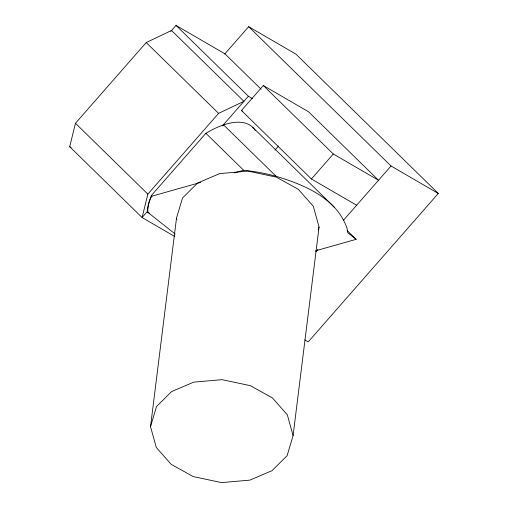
<?xml version="1.0" encoding="UTF-8"?>
<svg xmlns="http://www.w3.org/2000/svg" width="508" height="508" viewBox="0 0 508 508"><rect width="100%" height="100%" fill="white"/><g stroke="black" fill="none" stroke-linecap="round" stroke-linejoin="round"><path stroke-width="0.76" d="M150.527 426.669L176.505 218.129L182.467 198.056L197.561 183.045L219.704 173.59L248.031 171.126L276.32 177.133L298.361 189.357L313.296 206.248L319.056 227.057L293.084 435.597L287.122 455.67L272.028 470.681L249.885 480.136L221.551 482.6L193.262 476.593L171.228 464.369L156.293 447.478L150.527 426.669L156.489 406.597L171.583 391.585L193.726 382.13L222.059 379.666L250.349 385.674L272.383 397.897L287.318 414.788L293.084 435.597M147.841 210.985L142.094 217.538L69.71 146.704L75.463 123.279L146.209 42.545L171.545 30.493L243.929 101.327L218.592 113.379L147.847 194.113L142.094 217.538L174.695 236.474M318.173 230.029L319.056 227.057M170.802 31.344L176.009 25.4L224.904 53.804L261.099 89.218M224.638 54.108L248.666 26.689L295.935 54.14L438.29 193.453L308.229 341.871L304.806 339.884M175.133 233.985L147.295 211.944A71.545 33.344 -45.6 0 1 151.314 195.58L205.88 133.312A71.545 33.344 -45.6 0 1 255.187 130.486M222.339 125.965L248.393 96.234L252.47 98.603M356.629 205.238L311.41 178.975L241.446 110.503L263.328 85.528L308.546 111.792L378.517 180.264L333.299 154L263.328 85.528M274.885 150.209L278.53 146.044M311.41 178.975L333.299 154M315.805 251.828L317.894 249.447M343.491 220.237L391.02 165.995L438.29 193.453M200.647 182.41L151.924 196.177L151.314 195.58M234.328 172.898L243.643 170.263A141.98 101.784 7.1 0 1 276.13 176.32C304.127 184.677 336.334 198.139 346.831 227.698A54.038 38.741 7.1 0 1 347.656 232.645L356.152 239.331L315.703 250.761M241.446 110.503L242.811 111.296M69.71 146.704L71.069 147.498M147.295 211.944L149.32 213.125M248.666 26.689L391.02 165.995M176.009 25.4L248.393 96.234M252.724 127.33L334.175 207.054M347.078 230.454L356.152 239.331M146.209 42.545L218.592 113.379M223.577 124.892L276.13 176.314M205.88 133.312L243.643 170.263M75.463 123.279L147.847 194.113M176.505 218.129L176.917 219.615M147.911 212.541A51.302 36.779 7.1 0 1 151.949 196.075"/></g></svg>
